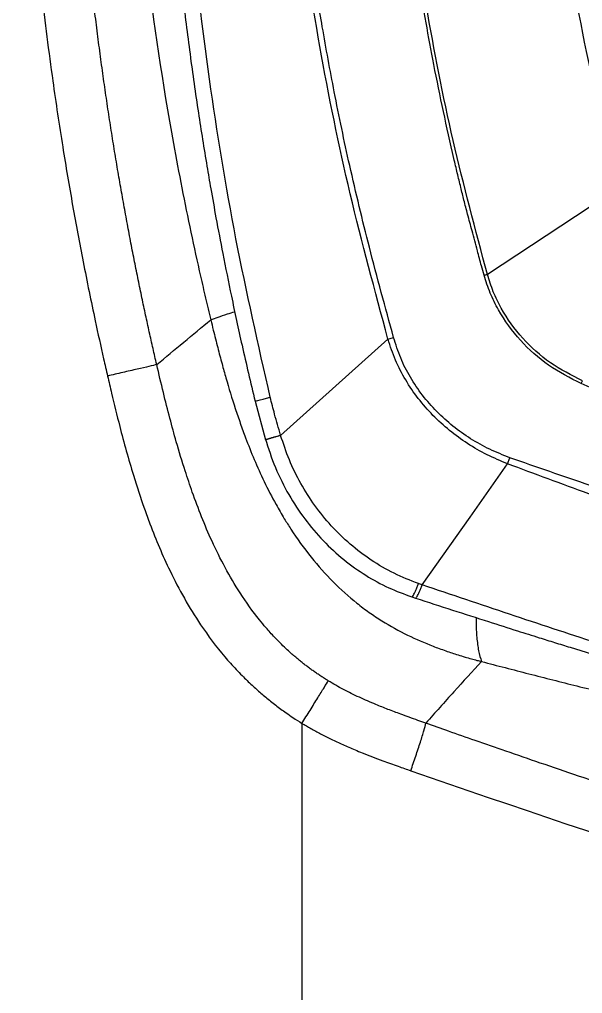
# Model space of a CAD drawing. Extents: x 526 to 610, y 679 to 808.
# Drawn here: x 532.33 to 535.177, y 738.47 to 743.391 of the extents above; entities that cross this region are included whole.
import ezdxf

# ---------------------------------------------------------------- set-up
doc = ezdxf.new("R2010")
doc.units = 0
doc.header["$MEASUREMENT"] = 0
doc.layers.add('1', color=4, linetype='Continuous')

# ---------------------------------------------------------------- blocks, each defined once
blk = doc.blocks.new('JETSETTER LX')
at = {"layer": '1', "color": 3, "linetype": 'Continuous', "lineweight": 25}
for p, q in [((9.2294, 45.6595), (8.5689, 45.2259)), ((7.5235, 44.4126), (8.0665, 44.899)), ((8.0665, 44.8991), (8.0946, 44.907)), ((9.0441, 44.6738), (9.0502, 44.6878)), ((7.3945, 44.5853), (7.4475, 44.3908)), ((7.4493, 44.3913), (7.4487, 44.3912)), ((7.4503, 44.3915), (7.4493, 44.3913)), ((8.6713, 44.2687), (8.6832, 44.2997)), ((8.1872, 43.5965), (8.2063, 43.5902)), ((7.6317, 42.9578), (7.6317, 42.9513)), ((7.6317, 42.9513), (7.6317, 41.0753))]:
    blk.add_line(p, q, dxfattribs=at)
at = {"layer": '1', "color": 3, "linetype": 'Continuous', "lineweight": 25, "flags": 128}
for points in [[(7.3975, 44.586), (7.3945, 44.5853), (7.3955, 44.5855), (7.4004, 44.5867), (7.4089, 44.5889), (7.4208, 44.5919), (7.4356, 44.5957), (7.4526, 44.6), (7.4712, 44.6047)], [(8.2397, 43.6573), (8.4814, 43.9997), (8.6713, 44.2687)]]:
    blk.add_lwpolyline(points, dxfattribs=at)
at = {"layer": '1', "color": 3, "linetype": 'Continuous', "lineweight": 25}
for points, knots in [([(7.4133, 52.738), (7.3916, 52.6495), (7.3514, 52.4853), (7.3007, 52.2563), (7.2604, 52.0644), (7.2292, 51.907), (7.1802, 51.6487), (7.093, 51.1396), (6.9974, 50.3979), (6.9316, 49.5471), (6.9086, 48.7684), (6.919, 48.0307), (6.9569, 47.3354), (7.0106, 46.7716), (7.0643, 46.3408), (7.1057, 46.0504), (7.1419, 45.8237), (7.1722, 45.6472), (7.1987, 45.5002), (7.2331, 45.3193), (7.2766, 45.1047), (7.3301, 44.8559), (7.3721, 44.6794), (7.3945, 44.5853)], [0, 0, 0, 0, 0.033202, 0.061621, 0.085457, 0.10469, 0.120113, 0.181265, 0.29293, 0.392548, 0.492182, 0.576755, 0.661373, 0.745916, 0.78311, 0.819609, 0.852831, 0.866767, 0.884899, 0.907264, 0.933869, 0.964717, 1, 1, 1, 1]), ([(7.4712, 44.6047), (7.4106, 44.8711), (7.2897, 45.4034), (7.1581, 46.2115), (7.0632, 47.0244), (7.0079, 47.8416), (6.9918, 48.615), (7.0071, 49.3423), (7.0481, 50.023), (7.1159, 50.7023), (7.212, 51.3789), (7.3329, 52.0521), (7.4373, 52.4958), (7.4895, 52.7177)], [0, 0, 0, 0, 0.100069, 0.199912, 0.299747, 0.399786, 0.499827, 0.583023, 0.66622, 0.749552, 0.833045, 0.916507, 1, 1, 1, 1]), ([(6.6487, 52.5092), (6.6444, 52.4905), (6.6279, 52.4185), (6.5922, 52.2587), (6.5458, 52.0374), (6.4974, 51.7882), (6.4423, 51.4817), (6.3779, 51.0769), (6.3091, 50.5483), (6.2603, 50.0428), (6.216, 49.3892), (6.1941, 48.6183), (6.2214, 47.6354), (6.2895, 46.8323), (6.365, 46.2402), (6.4189, 45.8817), (6.4705, 45.5772), (6.5253, 45.2841), (6.5782, 45.026), (6.6204, 44.834), (6.6417, 44.7412), (6.6483, 44.7123)], [0, 0, 0, 0, 0.00734, 0.028161, 0.06246, 0.093624, 0.124965, 0.181249, 0.250006, 0.328263, 0.374936, 0.499917, 0.622279, 0.749875, 0.807188, 0.849939, 0.888173, 0.924991, 0.963684, 0.988688, 1, 1, 1, 1]), ([(6.897, 44.7698), (6.8908, 44.797), (6.8782, 44.8519), (6.8595, 44.9354), (6.8409, 45.021), (6.8222, 45.1087), (6.8036, 45.1985), (6.7851, 45.2904), (6.7667, 45.3844), (6.7485, 45.4806), (6.7305, 45.5789), (6.7127, 45.6794), (6.6951, 45.7819), (6.6779, 45.8866), (6.661, 45.9935), (6.6444, 46.1024), (6.6283, 46.2135), (6.6127, 46.3268), (6.5975, 46.4422), (6.5829, 46.5597), (6.5541, 46.8053), (6.5176, 47.1749), (6.4837, 47.6642), (6.4641, 48.1418), (6.4579, 48.5959), (6.4635, 49.0449), (6.4811, 49.507), (6.5146, 50.0117), (6.5551, 50.4268), (6.5922, 50.7371), (6.6172, 50.9276), (6.6437, 51.1139), (6.6717, 51.2958), (6.7009, 51.4736), (6.7314, 51.647), (6.7629, 51.8162), (6.7953, 51.9811), (6.8285, 52.1418), (6.8624, 52.2982), (6.8858, 52.4009), (6.8974, 52.4516)], [0, 0, 0, 0, 0.010776, 0.021817, 0.033124, 0.044696, 0.056534, 0.068637, 0.081006, 0.093639, 0.106538, 0.119703, 0.133132, 0.146828, 0.160788, 0.175014, 0.189505, 0.204261, 0.219283, 0.23457, 0.250123, 0.315028, 0.378323, 0.440009, 0.500089, 0.55417, 0.613846, 0.679119, 0.749995, 0.775311, 0.800108, 0.824388, 0.848151, 0.871396, 0.894124, 0.916334, 0.938026, 0.959202, 0.97986, 1, 1, 1, 1]), ([(8.0665, 44.8991), (8.0003, 45.1432), (7.8679, 45.6316), (7.7158, 46.3755), (7.6031, 47.1246), (7.5345, 47.8765), (7.5094, 48.6289), (7.5325, 49.382), (7.601, 50.135), (7.7137, 50.8848), (7.8642, 51.6294), (7.9974, 52.1176), (8.0641, 52.3618)], [0, 0, 0, 0, 0.100262, 0.200594, 0.300842, 0.400493, 0.499762, 0.599107, 0.699009, 0.799378, 0.89967, 1, 1, 1, 1]), ([(8.0946, 44.907), (8.0531, 45.0587), (7.9741, 45.3472), (7.8742, 45.7612), (7.7963, 46.1329), (7.736, 46.4612), (7.6902, 46.7453), (7.6563, 46.9843), (7.6354, 47.1521), (7.6229, 47.2608), (7.6162, 47.3227), (7.6076, 47.4043), (7.5973, 47.5093), (7.5858, 47.6407), (7.5756, 47.7729), (7.5607, 47.9961), (7.5499, 48.2348), (7.5453, 48.4556), (7.5444, 48.5526), (7.5441, 48.5953), (7.5441, 48.614), (7.5441, 48.6223), (7.5441, 48.6259), (7.5441, 48.6276), (7.5441, 48.6284), (7.5441, 48.6287), (7.5441, 48.6287), (7.5441, 48.6288), (7.5441, 48.6288), (7.5441, 48.629), (7.5441, 48.63), (7.5441, 48.6336), (7.5441, 48.648), (7.5441, 48.6801), (7.5443, 48.735), (7.5452, 48.8214), (7.5476, 48.9435), (7.5528, 49.1056), (7.5594, 49.2467), (7.5658, 49.3563), (7.57, 49.4238), (7.5749, 49.4944), (7.5804, 49.568), (7.5866, 49.6447), (7.5935, 49.7243), (7.601, 49.8049), (7.6271, 50.0661), (7.6834, 50.5079), (7.7912, 51.1277), (7.9252, 51.7448), (8.0366, 52.1507), (8.0923, 52.3537)], [0, 0, 0, 0, 0.062481, 0.118844, 0.169135, 0.213352, 0.251461, 0.283422, 0.309236, 0.318658, 0.3269, 0.333965, 0.351242, 0.368824, 0.386373, 0.403893, 0.457678, 0.481272, 0.491642, 0.496202, 0.498209, 0.499091, 0.49948, 0.499651, 0.499785, 0.499785, 0.499785, 0.499787, 0.499791, 0.499809, 0.499878, 0.500152, 0.501246, 0.505611, 0.512881, 0.523059, 0.53994, 0.561408, 0.587481, 0.596044, 0.605011, 0.61438, 0.624154, 0.634334, 0.64492, 0.655914, 0.66648, 0.749216, 0.832806, 0.916374, 1, 1, 1, 1]), ([(7.1718, 52.2295), (7.1026, 51.9445), (7.0412, 51.6561), (6.934, 51.0725), (6.8882, 50.777), (6.8139, 50.1795), (6.7852, 49.8775), (6.746, 49.2684), (6.7355, 48.9612), (6.7342, 48.4983), (6.7362, 48.3436), (6.7449, 48.0341), (6.7517, 47.8794), (6.7791, 47.4153), (6.8069, 47.1065), (6.8809, 46.4929), (6.9271, 46.1882), (7.0091, 45.7368), (7.0385, 45.5873), (7.0857, 45.3645), (7.1019, 45.2905), (7.127, 45.1799), (7.1355, 45.1432), (7.1528, 45.0694), (7.1615, 45.0327), (7.1704, 44.9962)], [0, 0, 0, 0, 0.125, 0.125, 0.25, 0.25, 0.375, 0.375, 0.5, 0.5, 0.5625, 0.5625, 0.625, 0.625, 0.75, 0.75, 0.875, 0.875, 0.9375, 0.9375, 0.96875, 0.96875, 0.984375, 0.984375, 1, 1, 1, 1]), ([(8.552, 45.2215), (8.5478, 45.2372), (8.5367, 45.2783), (8.5164, 45.3531), (8.4928, 45.44), (8.4701, 45.5253), (8.4512, 45.5984), (8.4339, 45.6679), (8.417, 45.7382), (8.3869, 45.8659), (8.3462, 46.0484), (8.2851, 46.3471), (8.2206, 46.71), (8.1556, 47.1631), (8.1041, 47.6433), (8.0719, 48.1496), (8.061, 48.6997), (8.0791, 49.2978), (8.1337, 49.9429), (8.2126, 50.5153), (8.3023, 51.013), (8.3692, 51.3256), (8.4167, 51.5284), (8.4396, 51.6228), (8.4633, 51.7173), (8.4868, 51.8089), (8.5117, 51.9026), (8.5372, 51.9942), (8.555, 52.0579), (8.5632, 52.0873)], [0, 0, 0, 0, 0.007015, 0.018363, 0.033423, 0.04585, 0.056436, 0.065972, 0.076735, 0.087613, 0.12255, 0.157338, 0.219068, 0.281467, 0.354683, 0.427219, 0.500115, 0.591822, 0.685047, 0.779146, 0.840884, 0.903128, 0.916964, 0.930722, 0.945004, 0.958992, 0.971501, 0.986828, 1, 1, 1, 1]), ([(8.5689, 45.2259), (8.5089, 45.4505), (8.3889, 45.8994), (8.2546, 46.5838), (8.1549, 47.2727), (8.0938, 47.9642), (8.0746, 48.6558), (8.0968, 49.3469), (8.1599, 50.0375), (8.2623, 50.7256), (8.3985, 51.4096), (8.5195, 51.8583), (8.58, 52.0827)], [0, 0, 0, 0, 0.100345, 0.20059, 0.300906, 0.400755, 0.500092, 0.599382, 0.699069, 0.799349, 0.899659, 1, 1, 1, 1]), ([(9.2294, 45.6595), (9.1699, 45.9051), (9.0509, 46.3961), (8.9314, 47.1452), (8.8564, 47.8998), (8.8323, 48.658), (8.8596, 49.416), (8.9376, 50.1702), (9.0599, 50.9187), (9.1804, 51.4094), (9.2407, 51.6547)], [0, 0, 0, 0, 0.125001, 0.250001, 0.375003, 0.499997, 0.624991, 0.749994, 0.874996, 1, 1, 1, 1]), ([(8.552, 45.2215), (8.5552, 45.2223), (8.5609, 45.2238), (8.5664, 45.2253), (8.5689, 45.2259)], [0, 0, 0, 0, 0.559961, 1, 1, 1, 1]), ([(9.044, 44.6737), (8.9875, 44.7025), (8.8744, 44.76), (8.7315, 44.8883), (8.6379, 45.0172), (8.5813, 45.1308), (8.5618, 45.1912), (8.552, 45.2215)], [0, 0, 0, 0, 0.250615, 0.500738, 0.749747, 0.874802, 1, 1, 1, 1]), ([(9.0502, 44.6878), (8.9945, 44.7161), (8.8832, 44.7724), (8.7431, 44.8989), (8.6518, 45.0256), (8.5968, 45.1372), (8.5782, 45.1964), (8.5689, 45.2259)], [0, 0, 0, 0, 0.251367, 0.501784, 0.750726, 0.875561, 1, 1, 1, 1]), ([(7.1704, 44.9962), (7.1944, 45.0052), (7.226, 45.017), (7.2791, 45.0333), (7.2918, 45.0371)], [0, 0, 0, 0, 0.761842, 1, 1, 1, 1]), ([(7.1704, 44.9962), (7.1746, 44.9789), (7.186, 44.9321), (7.2048, 44.8579), (7.2261, 44.7774), (7.2548, 44.6747), (7.2853, 44.5743), (7.3194, 44.4737), (7.3506, 44.3877), (7.3897, 44.2893), (7.4405, 44.1766), (7.4919, 44.0769), (7.5382, 43.9973), (7.5951, 43.9071), (7.6738, 43.7976), (7.7854, 43.6719), (7.8865, 43.5812), (7.9708, 43.5179), (8.0552, 43.4619), (8.1624, 43.4027), (8.261, 43.3601), (8.326, 43.3356), (8.3576, 43.3244), (8.3895, 43.3136), (8.4222, 43.3031), (8.455, 43.2932), (8.487, 43.284), (8.5148, 43.2764), (8.5318, 43.272), (8.5394, 43.27)], [0, 0, 0, 0, 0.022606, 0.06152, 0.097589, 0.12881, 0.197688, 0.231437, 0.264583, 0.314647, 0.366718, 0.422716, 0.45826, 0.484685, 0.559265, 0.630493, 0.69899, 0.732296, 0.764951, 0.828178, 0.88849, 0.902174, 0.91752, 0.931798, 0.945782, 0.962021, 0.976552, 0.989482, 1, 1, 1, 1]), ([(8.6713, 44.2687), (8.6363, 44.2833), (8.5664, 44.3124), (8.4356, 44.3884), (8.3171, 44.4838), (8.2179, 44.5976), (8.1543, 44.6912), (8.1018, 44.7917), (8.0783, 44.8632), (8.0666, 44.8991)], [0, 0, 0, 0, 0.125715, 0.251319, 0.500682, 0.625643, 0.750732, 0.87504, 1, 1, 1, 1]), ([(8.683, 44.2998), (8.6486, 44.3132), (8.58, 44.3399), (8.4518, 44.4118), (8.336, 44.5036), (8.2395, 44.614), (8.178, 44.7048), (8.1277, 44.8025), (8.1057, 44.8721), (8.0946, 44.907)], [0, 0, 0, 0, 0.126001, 0.251619, 0.501189, 0.626193, 0.751176, 0.875146, 1, 1, 1, 1]), ([(6.897, 44.7698), (6.8877, 44.7677), (6.8747, 44.7647), (6.8414, 44.757), (6.8211, 44.7523), (6.7758, 44.7418), (6.7507, 44.736), (6.6995, 44.7241), (6.6733, 44.7181), (6.6483, 44.7123)], [0, 0, 0, 0, 0.25, 0.25, 0.5, 0.5, 0.75, 0.75, 1, 1, 1, 1]), ([(7.7647, 43.1725), (7.7583, 43.1765), (7.7456, 43.1843), (7.727, 43.1964), (7.7088, 43.2086), (7.691, 43.2209), (7.6736, 43.2335), (7.6566, 43.2461), (7.64, 43.2589), (7.6238, 43.2718), (7.6079, 43.2848), (7.5925, 43.298), (7.573, 43.315), (7.5393, 43.3458), (7.4962, 43.3887), (7.4523, 43.4373), (7.3916, 43.5101), (7.2912, 43.6504), (7.1761, 43.8667), (7.093, 44.0768), (7.0362, 44.2456), (6.9986, 44.3701), (6.9624, 44.5022), (6.9294, 44.632), (6.9081, 44.7226), (6.897, 44.7698)], [0, 0, 0, 0, 0.012031, 0.023913, 0.035652, 0.047252, 0.058719, 0.070056, 0.081268, 0.09236, 0.103335, 0.114195, 0.124946, 0.144817, 0.187539, 0.222572, 0.249904, 0.339721, 0.499032, 0.641762, 0.702201, 0.78499, 0.850527, 0.922188, 1, 1, 1, 1]), ([(6.6483, 44.7123), (6.6551, 44.6834), (6.675, 44.5984), (6.7161, 44.4306), (6.7701, 44.2354), (6.8235, 44.072), (6.8827, 43.91), (6.9676, 43.7096), (7.0943, 43.4836), (7.2063, 43.3339), (7.2793, 43.2505), (7.325, 43.2022), (7.3765, 43.1524), (7.4246, 43.1094), (7.4731, 43.0692), (7.5158, 43.0364), (7.5538, 43.0091), (7.5891, 42.9847), (7.6165, 42.9674), (7.6317, 42.9578)], [0, 0, 0, 0, 0.043068, 0.126473, 0.25062, 0.336595, 0.375704, 0.500698, 0.651861, 0.750044, 0.771194, 0.812526, 0.846392, 0.875139, 0.906021, 0.93769, 0.953137, 0.97386, 1, 1, 1, 1]), ([(12.8421, 43.2318), (12.8347, 43.2345), (12.7932, 43.2496), (12.7143, 43.2792), (12.6118, 43.3143), (12.509, 43.3491), (12.4101, 43.3849), (12.2944, 43.4271), (12.1579, 43.4751), (11.9995, 43.5281), (11.8205, 43.5931), (11.6345, 43.6603), (11.4326, 43.7333), (11.2161, 43.8122), (10.9854, 43.8966), (10.7491, 43.9841), (10.5109, 44.0744), (10.2667, 44.169), (10.0447, 44.2563), (9.8518, 44.3338), (9.683, 44.4027), (9.5046, 44.4768), (9.3283, 44.5507), (9.1737, 44.6163), (9.0833, 44.6565), (9.0441, 44.6739)], [0, 0, 0, 0, 0.0097381, 0.0546015, 0.1000331, 0.1320561, 0.1702626, 0.2056372, 0.2487952, 0.3001589, 0.3461505, 0.3974851, 0.4466417, 0.498592, 0.5558792, 0.6112053, 0.6642787, 0.7210906, 0.779345, 0.8161974, 0.8528832, 0.8945569, 0.9379498, 0.9731378, 1, 1, 1, 1]), ([(7.5231, 44.4131), (7.513, 44.4488), (7.4949, 44.5124), (7.4784, 44.5765), (7.4712, 44.6047)], [0, 0, 0, 0, 0.560002, 1, 1, 1, 1]), ([(7.4456, 44.3973), (7.4615, 44.3477), (7.4931, 44.2496), (7.5619, 44.1133), (7.6433, 43.9891), (7.737, 43.8792), (7.8407, 43.7837), (7.9518, 43.7045), (8.0672, 43.6406), (8.1477, 43.611), (8.1872, 43.5965)], [0, 0, 0, 0, 0.137276, 0.271823, 0.401613, 0.528612, 0.652492, 0.772794, 0.888689, 1, 1, 1, 1]), ([(7.4487, 44.3912), (7.4484, 44.3911), (7.4475, 44.3909), (7.4527, 44.3925), (7.461, 44.395), (7.4736, 44.3987), (7.4932, 44.4044), (7.5113, 44.4097), (7.5231, 44.4131)], [0, 0, 0, 0, 0.0637038, 0.2225109, 0.3848589, 0.5472069, 0.706014, 1, 1, 1, 1]), ([(7.5235, 44.4126), (7.5117, 44.4091), (7.4935, 44.4038), (7.4739, 44.3981), (7.4613, 44.3944), (7.4529, 44.392), (7.4477, 44.3905), (7.4485, 44.3908), (7.4488, 44.3908)], [0, 0, 0, 0, 0.294039, 0.452883, 0.615259, 0.777615, 0.936401, 1, 1, 1, 1]), ([(7.5231, 44.4131), (7.5231, 44.413), (7.5232, 44.4128), (7.5233, 44.4126), (7.5233, 44.4125)], [0, 0, 0, 0, 0.56, 1, 1, 1, 1]), ([(8.2205, 43.6638), (8.1791, 43.6801), (8.0961, 43.7126), (7.9804, 43.7806), (7.8736, 43.8612), (7.7781, 43.9541), (7.6946, 44.0569), (7.624, 44.1688), (7.565, 44.2872), (7.5374, 44.3711), (7.5237, 44.4127)], [0, 0, 0, 0, 0.126237, 0.2524704, 0.3782459, 0.5035591, 0.627704, 0.7512696, 0.8765004, 1, 1, 1, 1]), ([(12.8748, 43.0138), (12.8257, 43.0296), (12.7275, 43.0614), (12.5612, 43.1173), (12.3748, 43.1771), (12.1644, 43.2432), (11.929, 43.3145), (11.6703, 43.3888), (11.3941, 43.4673), (11.0735, 43.5573), (10.7102, 43.6599), (10.3079, 43.7763), (9.9022, 43.898), (9.495, 44.0255), (9.088, 44.1585), (8.8179, 44.2527), (8.683, 44.2998)], [0, 0, 0, 0, 0.0623188, 0.1247523, 0.1874512, 0.2509062, 0.314486, 0.3775097, 0.4406104, 0.5038954, 0.5871313, 0.6697789, 0.7523602, 0.8350341, 0.9175826, 1, 1, 1, 1]), ([(12.89, 42.9283), (12.8402, 42.9417), (12.7407, 42.9686), (12.5714, 43.0149), (12.3836, 43.068), (12.1727, 43.1286), (11.9381, 43.1975), (11.68, 43.2721), (11.4039, 43.3539), (11.0825, 43.4503), (10.7173, 43.5631), (10.3123, 43.6926), (9.9034, 43.8284), (9.4926, 43.97), (9.0815, 44.1164), (8.8081, 44.2178), (8.6716, 44.2685)], [0, 0, 0, 0, 0.06234, 0.124818, 0.187363, 0.250453, 0.313852, 0.376637, 0.439459, 0.502671, 0.586016, 0.668823, 0.751617, 0.834542, 0.917364, 1, 1, 1, 1]), ([(8.1872, 43.5966), (8.1872, 43.5966), (8.1878, 43.5956), (8.1903, 43.5979), (8.1948, 43.604), (8.2007, 43.6151), (8.2072, 43.6295), (8.2139, 43.6459), (8.2184, 43.658), (8.2205, 43.6638)], [0, 0, 0, 0, 0.00707, 0.175555, 0.348321, 0.521086, 0.689571, 0.850099, 1, 1, 1, 1]), ([(8.2055, 43.5906), (8.2055, 43.5906), (8.2062, 43.5896), (8.2088, 43.5918), (8.2134, 43.5978), (8.2193, 43.6086), (8.2259, 43.6228), (8.2328, 43.6391), (8.2373, 43.6511), (8.2395, 43.6569)], [0, 0, 0, 0, 0.006295, 0.174764, 0.347522, 0.520336, 0.688961, 0.849739, 1, 1, 1, 1]), ([(8.2397, 43.6573), (8.2361, 43.6585), (8.2297, 43.6607), (8.2233, 43.6628), (8.2205, 43.6638)], [0, 0, 0, 0, 0.56, 1, 1, 1, 1]), ([(12.8608, 42.5514), (12.7728, 42.5542), (12.5963, 42.5598), (12.2839, 42.5891), (11.9456, 42.6349), (11.5841, 42.6977), (11.2039, 42.7763), (10.8074, 42.8701), (10.3984, 42.9774), (9.9801, 43.0964), (9.5542, 43.2255), (9.1211, 43.3636), (8.6828, 43.5081), (8.3871, 43.6073), (8.2395, 43.6568)], [0, 0, 0, 0, 0.083648, 0.167746, 0.251461, 0.334457, 0.417447, 0.500935, 0.584376, 0.667337, 0.750217, 0.833366, 0.916826, 1, 1, 1, 1]), ([(8.2055, 43.5905), (8.2679, 43.5704), (8.3914, 43.5308), (8.5634, 43.4751), (8.7096, 43.4288), (8.8208, 43.3938), (8.9095, 43.3661), (9.0328, 43.3278), (9.2141, 43.2721), (9.4541, 43.1999), (9.7098, 43.1253), (9.9641, 43.0534), (10.2117, 42.986), (10.44, 42.9262), (10.6502, 42.8734), (10.8429, 42.8269), (11.033, 42.7832), (11.2331, 42.7394), (11.4402, 42.6971), (11.655, 42.6566), (11.8731, 42.619), (12.1032, 42.584), (12.3392, 42.5539), (12.5771, 42.5298), (12.7193, 42.522), (12.793, 42.518)], [0, 0, 0, 0, 0.035376, 0.070039, 0.097856, 0.118778, 0.13365, 0.148671, 0.189539, 0.23802, 0.287695, 0.338839, 0.388067, 0.435448, 0.476981, 0.517055, 0.555456, 0.597238, 0.646064, 0.692181, 0.743342, 0.799754, 0.861667, 0.928373, 1, 1, 1, 1]), ([(8.513, 43.4915), (8.5128, 43.4847), (8.5115, 43.448), (8.515, 43.391), (8.5234, 43.3218), (8.5341, 43.2873), (8.5394, 43.27)], [0, 0, 0, 0, 0.070399, 0.380266, 0.690133, 1, 1, 1, 1]), ([(8.5394, 43.27), (8.4934, 43.2205), (8.4467, 43.1694), (8.3527, 43.0653), (8.3054, 43.0122), (8.258, 42.9586)], [0, 0, 0, 0, 0.5, 0.5, 1, 1, 1, 1]), ([(8.5394, 43.27), (8.6189, 43.2494), (8.6988, 43.2289), (8.8598, 43.1877), (8.9407, 43.1671), (9.1033, 43.1263), (9.185, 43.106), (9.3488, 43.0657), (9.431, 43.0457), (9.5546, 43.0157), (9.5959, 43.0058), (9.6475, 42.9933), (9.6579, 42.9908), (9.6734, 42.9871), (9.6786, 42.9858), (9.6887, 42.9834), (9.6937, 42.9822), (9.7088, 42.9785), (9.7193, 42.976), (9.7401, 42.971), (9.7506, 42.9685), (9.8447, 42.9458), (9.9296, 42.9254), (10.0993, 42.8853), (10.1841, 42.8655), (10.352, 42.8269), (10.4351, 42.808), (10.5169, 42.7897)], [0, 0, 0, 0, 0.125, 0.125, 0.25, 0.25, 0.375, 0.375, 0.5, 0.5, 0.5625, 0.5625, 0.578125, 0.578125, 0.585938, 0.585938, 0.59375, 0.59375, 0.609375, 0.609375, 0.625, 0.625, 0.75, 0.75, 0.875, 0.875, 1, 1, 1, 1]), ([(7.6317, 42.9578), (7.645, 42.9792), (7.6588, 43.0016), (7.6859, 43.0454), (7.6992, 43.0668), (7.7234, 43.1058), (7.7342, 43.1234), (7.7523, 43.1525), (7.7594, 43.1641), (7.7647, 43.1725)], [0, 0, 0, 0, 0.25, 0.25, 0.5, 0.5, 0.75, 0.75, 1, 1, 1, 1]), ([(8.258, 42.9586), (8.2445, 42.9634), (8.2022, 42.9783), (8.1382, 43.0013), (8.0674, 43.0279), (8.0114, 43.0503), (7.9632, 43.0707), (7.9217, 43.0893), (7.8812, 43.1086), (7.8415, 43.1288), (7.8026, 43.1499), (7.7773, 43.165), (7.7647, 43.1725)], [0, 0, 0, 0, 0.079419, 0.250162, 0.378636, 0.500674, 0.586082, 0.670333, 0.753627, 0.836178, 0.91822, 1, 1, 1, 1]), ([(7.6317, 42.9578), (7.639, 42.9534), (7.654, 42.9445), (7.677, 42.9313), (7.7012, 42.918), (7.7263, 42.9046), (7.7526, 42.8912), (7.7799, 42.8777), (7.8084, 42.8642), (7.8379, 42.8507), (7.8686, 42.8371), (7.9012, 42.8232), (7.9583, 42.7998), (8.0307, 42.772), (8.113, 42.7424), (8.1603, 42.726), (8.1817, 42.7185)], [0, 0, 0, 0, 0.0426184, 0.0868297, 0.1326449, 0.1800767, 0.2291393, 0.2798481, 0.3322194, 0.3862695, 0.4420147, 0.4994703, 0.5633917, 0.7499114, 0.8869051, 1, 1, 1, 1]), ([(8.1817, 42.7185), (8.1901, 42.7426), (8.1987, 42.7676), (8.2153, 42.8168), (8.2232, 42.8409), (8.237, 42.8846), (8.243, 42.9042), (8.2524, 42.9366), (8.2558, 42.9494), (8.258, 42.9586)], [0, 0, 0, 0, 0.25, 0.25, 0.5, 0.5, 0.75, 0.75, 1, 1, 1, 1]), ([(11.2704, 42.0274), (11.2576, 42.0304), (11.2322, 42.0362), (11.1945, 42.0451), (11.1577, 42.0539), (11.1218, 42.0625), (11.0869, 42.0711), (11.053, 42.0794), (11.02, 42.0876), (10.9879, 42.0957), (10.9569, 42.1036), (10.9268, 42.1113), (10.8977, 42.1188), (10.8696, 42.1261), (10.8425, 42.1332), (10.8163, 42.1401), (10.7912, 42.1468), (10.7671, 42.1532), (10.744, 42.1594), (10.7219, 42.1654), (10.7009, 42.1711), (10.6808, 42.1766), (10.6618, 42.1818), (10.6438, 42.1867), (10.6269, 42.1914), (10.611, 42.1958), (10.5961, 42.2), (10.5823, 42.2038), (10.5695, 42.2074), (10.5577, 42.2107), (10.4889, 42.2301), (10.3618, 42.2665), (10.175, 42.3218), (9.9864, 42.3794), (9.755, 42.4518), (9.4364, 42.5546), (9.1159, 42.6619), (8.843, 42.7551), (8.6689, 42.8152), (8.5145, 42.8689), (8.3797, 42.9159), (8.2964, 42.9452), (8.258, 42.9586)], [0, 0, 0, 0, 0.013552, 0.026742, 0.039571, 0.052041, 0.064151, 0.075904, 0.087299, 0.098337, 0.109019, 0.119345, 0.129316, 0.138932, 0.148193, 0.157099, 0.165652, 0.17385, 0.181694, 0.189184, 0.19632, 0.203103, 0.209532, 0.215607, 0.221329, 0.226697, 0.231711, 0.236372, 0.240679, 0.244632, 0.248232, 0.310181, 0.37237, 0.434815, 0.497524, 0.601233, 0.748493, 0.811605, 0.86832, 0.918624, 0.962514, 1, 1, 1, 1])]:
    blk.add_open_spline(points, degree=3, knots=knots, dxfattribs=at)
for points in [[(6.897, 44.7698), (6.9879, 44.8451), (7.0791, 44.9206), (7.1704, 44.9962)], [(8.1817, 42.7185), (9.223, 42.3596), (10.2918, 41.9972), (11.2879, 41.7694)]]:
    blk.add_open_spline(points, degree=3, dxfattribs=at)

msp = doc.modelspace()

# ---------------------------------------------------------------- block references
at = {"layer": '1'}
msp.add_blockref('JETSETTER LX', (526.127, 696.8772), dxfattribs=at)

doc.saveas('drawing.dxf')
